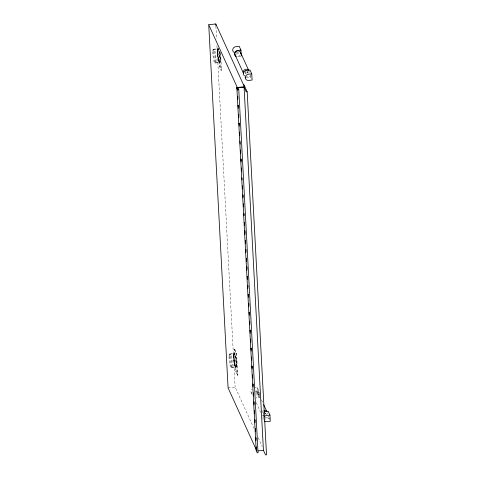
<?xml version="1.0" encoding="UTF-8"?>
<svg xmlns="http://www.w3.org/2000/svg" width="479" height="479" viewBox="0 0 479 479"><rect width="100%" height="100%" fill="white"/><g stroke="black" fill="none" stroke-linecap="round" stroke-linejoin="round"><path stroke-width="0.36" stroke-dasharray="2.4 1.8" d="M217.532 49.858L217.891 48.684L218.418 49.259M218.556 48.75L217.927 49.816A6.898 0.976 83.4 0 0 218.202 56.049C219.574 60.833 219.089 65.958 221.496 70.371L221.106 70.413C218.693 66.006 219.184 60.875 217.807 56.091M235.051 354.011L234.524 353.442L234.165 354.616A6.898 0.976 83.4 0 0 234.447 360.849C235.818 365.633 235.327 370.758 237.74 375.171L237.344 375.213C234.938 370.806 235.423 365.675 234.051 360.891A6.898 0.976 83.4 0 1 233.776 354.658L234.135 353.484L235.051 354.011L234.806 349.419L234.417 349.466L234.662 354.059M258.313 390.816L258.738 394.768L258.313 390.816L255.379 391.157M213.191 49.247L218.28 48.642M214.005 49.343L217.921 48.894M218.017 49.068L218.406 49.02M236.201 52.876L239.53 52.492M236.147 54.019L239.817 53.594M241.272 56.318L237.943 56.702A3.383 3.066 -24.5 0 1 237.081 56.696M219.095 61.947L219.484 61.905M219.496 62.138L219.885 62.09M215.676 62.767L219.592 62.312M214.927 63.042L219.627 62.504M219.34 66.539L219.729 66.497M250.924 77.49L250.337 76.215L247.014 76.598A3.383 3.066 -24.5 0 1 246.146 76.598M246.224 77.832L250.631 77.317M229.429 354.047L234.524 353.442M234.417 349.466L236.183 353.34L236.572 353.292L237.74 375.171M230.249 354.143L234.165 353.688M234.261 353.867L234.65 353.819M235.339 366.746L235.728 366.704M235.74 366.938L236.129 366.89M231.92 367.567L235.836 367.112M231.171 367.842L235.872 367.297M235.584 371.339L235.973 371.297M228.082 387.9L235.129 387.086L253.888 428.244M254.056 387.936L257.385 387.553L259.127 391.379L259.456 397.576L256.133 397.959M255.798 391.762L259.127 391.379M255.72 393.983L257.714 393.75L259.456 397.576M256.534 395.025L258.738 394.768M265.198 417.862L268.527 417.472L269.396 419.388M263.678 419.173L269.545 418.49M247.272 71.557L247.966 73.089A1.192 1.084 -24.5 0 0 245.805 73.071M245.727 73.916L245.032 72.389A1.192 1.084 -24.5 0 0 245.901 73.065M258.762 393.828L260.001 396.546M261.552 399.947L262.791 402.671M265.689 413.323L266.15 414.347A1.192 1.084 -24.5 0 0 265.282 413.67M234.806 349.419L236.572 353.292M263.216 413.646L263.917 415.173M256.271 402.701L261.229 413.587M251.05 392.211L252.211 394.762M262.737 417.85L263.318 419.125M258.193 437.692L262.187 446.464M269.461 418.401L269.276 417.844M263.432 415.538L263.187 415.263L263.408 418.526M250.81 74.652L250.858 75.161M250.266 74.838L250.337 76.215M268.45 416.095L268.527 417.472M257.385 387.553L257.714 393.75M220.603 53.6L221.496 70.371M220.13 52.187L221.106 70.413M236.183 353.34L237.344 375.213M215.897 26.189L216.574 38.895M216.933 45.619L235.129 387.086M247.14 71.305A1.192 1.084 -24.5 0 1 246.206 73.065M239.961 55.295A2.988 2.706 -24.5 0 1 237.159 56.33M248.948 70.934A2.988 2.706 -24.5 0 1 248.763 73.042M263.516 417.64A3.383 3.066 -24.5 0 1 262.797 417.227M262.564 412.844A3.383 3.066 -24.5 0 1 263.228 412.269M265.51 413.096A1.192 1.084 -24.5 0 1 265.21 413.91M263.546 414.101A1.192 1.084 -24.5 0 1 263.462 412.551M251.984 393.499A3.383 3.066 -24.5 0 1 251.75 389.116M255.822 392.127A2.988 2.706 -24.5 0 1 258.899 394.522A2.988 2.706 -24.5 0 1 256.109 397.594M267.27 412.892A2.988 2.706 -24.5 0 1 266.953 414.305M263.719 415.958A2.988 2.706 -24.5 0 1 262.366 415.407M262.157 411.539A2.988 2.706 -24.5 0 1 263.438 410.677M218.681 49.265A6.706 0.952 83.4 0 0 218.184 49.223L217.951 50.876A6.502 0.922 83.4 0 0 218.412 57.169L218.687 58.749A6.706 0.952 83.4 0 0 220.106 61.893L220.346 60.24A6.502 0.922 83.4 0 0 219.879 53.947L219.604 52.361A6.706 0.952 83.4 0 0 219.304 50.996M217.64 49.9L217.556 50.924A6.502 0.922 83.4 0 0 218.023 57.211L218.298 58.797A6.706 0.952 83.4 0 0 219.717 61.935L219.957 60.282A6.502 0.922 83.4 0 0 219.49 53.995L219.214 52.409A6.706 0.952 83.4 0 0 217.795 49.271L217.64 49.9M233.878 354.7L233.8 355.723A6.502 0.922 83.4 0 0 234.267 362.01L234.536 363.597A6.706 0.952 83.4 0 0 235.961 366.734L236.195 365.082A6.502 0.922 83.4 0 0 235.734 358.789L235.458 357.208A6.706 0.952 83.4 0 0 234.039 354.071L233.878 354.7M234.273 354.652L234.189 355.675A6.502 0.922 83.4 0 0 234.656 361.968L234.932 363.549A6.706 0.952 83.4 0 0 236.351 366.692L236.59 365.04A6.502 0.922 83.4 0 0 236.123 358.747L235.848 357.16A6.706 0.952 83.4 0 0 234.429 354.023L234.273 354.652M229.854 356.466A6.778 0.958 83.4 0 0 231.656 367.471A6.778 0.958 83.4 0 0 231.746 358.627A6.778 0.958 83.4 0 0 229.854 356.466M233.764 356.017A6.778 0.958 83.4 0 0 235.572 367.016A6.778 0.958 83.4 0 0 235.656 358.172A6.778 0.958 83.4 0 0 233.764 356.017M217.49 51.157A6.969 0.988 83.4 0 0 219.358 62.426A6.969 0.988 83.4 0 0 219.418 53.229A6.969 0.988 83.4 0 0 217.49 51.157M213.61 51.672A6.778 0.958 83.4 0 0 215.412 62.671A6.778 0.958 83.4 0 0 215.502 53.828A6.778 0.958 83.4 0 0 213.61 51.672M217.526 51.217A6.778 0.958 83.4 0 0 219.328 62.216A6.778 0.958 83.4 0 0 219.418 53.373A6.778 0.958 83.4 0 0 217.526 51.217M229.034 356.496A6.969 0.988 83.4 0 0 230.902 367.764A6.969 0.988 83.4 0 0 230.968 358.573A6.969 0.988 83.4 0 0 229.034 356.496M233.728 355.951A6.969 0.988 83.4 0 0 235.602 367.219A6.969 0.988 83.4 0 0 235.662 358.029A6.969 0.988 83.4 0 0 233.728 355.951M212.79 51.696A6.969 0.988 83.4 0 0 214.664 62.965A6.969 0.988 83.4 0 0 214.724 53.774A6.969 0.988 83.4 0 0 212.79 51.696"/><path stroke-width="0.72" d="M240.697 53.001L240.697 52.606M243.506 84.795L244.015 84.735L247.086 91.812L246.188 91.77L244.08 87.142L238.015 87.849C240.356 90.759 236.5 90.034 236.86 87.579L237.261 87.37L237.339 88.866M238.77 89.543L258.031 452.781L257.133 452.739L256.211 450.709L256.534 450.511M208.73 24.764L215.778 23.95L244.374 86.705L237.333 87.525L208.73 24.764L228.082 387.9L256.373 449.985M241.236 55.63L240.943 50.121L237.614 50.505A3.383 3.066 -24.5 0 0 234.524 53.175A3.383 3.066 -24.5 0 0 236.261 56.48M251.756 73.844L248.427 74.227A3.383 3.066 -24.5 0 0 245.266 77.712A3.383 3.066 -24.5 0 0 248.757 80.43L252.086 80.041L251.756 73.844L250.008 70.018L246.685 70.401A3.383 3.066 -24.5 0 0 243.709 72.67A3.383 3.066 -24.5 0 0 244.613 75.963M264.54 421.053A3.383 3.066 -24.5 0 0 266.941 421.688L270.27 421.298L269.94 415.101L266.611 415.491A3.383 3.066 -24.5 0 0 264.306 416.67M258.037 450.901L263.432 450.278L265.54 454.906L266.528 454.846L247.176 91.711M245.493 77.915L245.224 77.269M240.943 50.121L239.195 46.295L235.872 46.679A3.383 3.066 -24.5 0 0 232.902 48.948A3.383 3.066 -24.5 0 0 233.8 52.241M240.578 52.57L248.637 70.257M234.979 54.642L243.356 73.006M269.94 415.101L268.192 411.275L264.869 411.659A3.383 3.066 -24.5 0 0 264.013 411.868M263.725 404.713L266.821 411.515M240.213 49.654L240.398 50.205M234.411 53.54L234.506 53.876M244.08 87.142L263.432 450.278M237.74 96.333L237.818 97.83M238.219 105.302L238.297 106.799M238.692 114.265L238.776 115.762M239.171 123.235L239.249 124.732M239.65 132.198L239.728 133.695M240.608 150.131L240.686 151.627M241.081 159.1L241.165 160.597M241.56 168.063L241.638 169.56M242.518 185.996L242.596 187.493M242.997 194.965L243.075 196.462M243.47 203.928L243.554 205.425M243.991 213.646L244.068 215.137M244.47 222.609L244.547 224.106M244.907 230.83L245.026 233.069M245.422 240.542L245.505 242.039M245.901 249.511L245.978 251.002M246.38 258.474L246.457 259.971M246.817 266.695L246.936 268.935M247.332 276.407L247.415 277.904M247.811 285.376L247.894 286.867M248.29 294.34L248.367 295.836M248.769 303.309L248.846 304.8M249.248 312.272L249.325 313.769M249.721 321.241L249.804 322.732M250.2 330.205L250.283 331.702M250.679 339.174L250.757 340.665M251.158 348.137L251.236 349.634M251.637 357.106L251.714 358.597M252.11 366.07L252.194 367.567M252.589 375.039L252.673 376.53M253.068 384.002L253.146 385.499M253.547 392.972L253.625 394.462M254.026 401.935L254.104 403.432M254.499 410.904L254.583 412.395M254.978 419.867L255.062 421.364M255.457 428.837L255.535 430.328M255.936 437.8L256.014 439.297M237.183 87.382L237.339 90.369M237.662 96.345L237.818 99.333M238.135 105.314L238.297 108.302M238.614 114.277L238.776 117.265M239.093 123.247L239.255 126.234M239.572 132.21L239.728 135.198M240.051 141.179L240.207 144.167M240.524 150.143L240.686 153.13M241.003 159.112L241.165 162.1M241.482 168.075L241.644 171.063M242.003 177.787L242.123 180.032M242.44 186.008L242.596 188.995M242.919 194.971L243.075 197.965M243.392 203.94L243.554 206.928M243.913 213.652L244.033 215.897M244.392 222.621L244.547 225.609M244.829 230.836L245.026 234.572M245.344 240.554L245.505 243.542M245.823 249.517L245.984 252.505M246.302 258.486L246.457 261.474M246.739 266.701L246.936 270.437M247.254 276.419L247.415 279.407M247.733 285.382L247.894 288.37M248.212 294.351L248.373 297.339M248.691 303.315L248.846 306.303M249.17 312.284L249.325 315.272M249.643 321.247L249.804 324.235M250.122 330.217L250.283 333.204M250.601 339.18L250.762 342.168M251.08 348.149L251.236 351.137M251.559 357.112L251.714 360.1M252.032 366.082L252.194 369.07M252.511 375.045L252.673 378.033M252.99 384.014L253.151 387.002M253.469 392.978L253.625 395.965M253.948 401.947L254.104 404.935M254.421 410.91L254.583 413.898M254.9 419.879L255.062 422.867M255.379 428.843L255.541 431.83M255.858 437.812L256.014 440.8M256.337 446.775L256.493 449.763M236.86 87.579L256.211 450.709M215.778 23.95L215.855 25.447M245.511 71.09A1.192 1.084 -24.5 0 1 246.092 70.88M235.806 55.78A2.988 2.706 -24.5 0 1 236.524 51.205A2.988 2.706 -24.5 0 1 240.715 53.265M243.679 73.634A2.988 2.706 -24.5 0 1 244.895 69.575A2.988 2.706 -24.5 0 1 248.948 70.934M264.276 412.138A1.192 1.084 -24.5 0 1 264.875 412.215M264.192 410.497A2.988 2.706 -24.5 0 1 266.803 411.569"/></g></svg>
